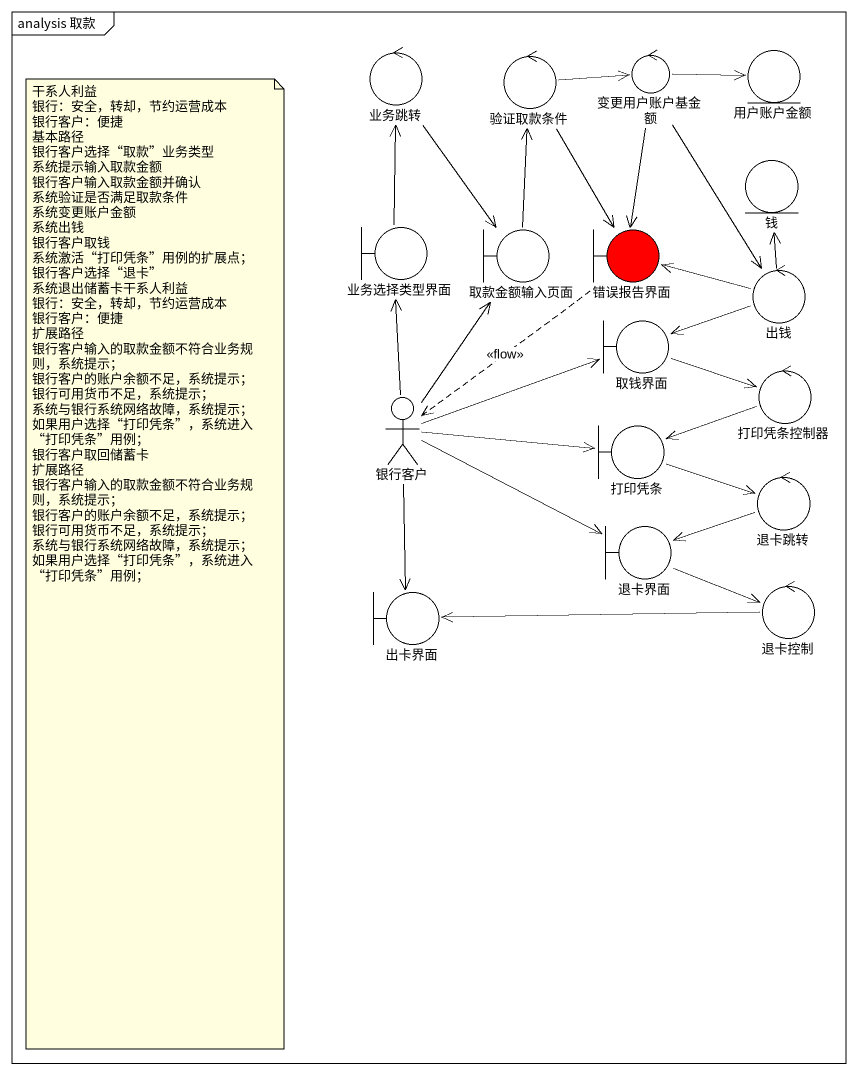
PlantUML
@startuml
mainframe analysis 取款
control 业务跳转
control 验证取款条件
control 变更用户账户基金额
entity 用户账户金额
entity 钱
boundary 业务选择类型界面
boundary 取款金额输入页面
boundary 错误报告界面 #FF0000
control 出钱
boundary 取钱界面
control 打印凭条控制器
actor 银行客户
boundary 打印凭条
control 退卡跳转
boundary 退卡界面
boundary 出卡界面
control 退卡控制
业务跳转 --> 取款金额输入页面
验证取款条件 -right-> 变更用户账户基金额
验证取款条件 --> 错误报告界面
变更用户账户基金额 -right-> 用户账户金额
变更用户账户基金额 --> 错误报告界面
变更用户账户基金额 --> 出钱
业务选择类型界面 -up-> 业务跳转
取款金额输入页面 -up-> 验证取款条件
错误报告界面 ..> 银行客户 : <<flow>>
出钱 -up-> 钱
出钱 -left-> 错误报告界面
出钱 -left-> 取钱界面
取钱界面 -right-> 打印凭条控制器
打印凭条控制器 -left-> 打印凭条
银行客户 -up-> 业务选择类型界面
银行客户 -up-> 取款金额输入页面
银行客户 -right-> 取钱界面
银行客户 -right-> 打印凭条
银行客户 -right-> 退卡界面
银行客户 --> 出卡界面
打印凭条 -right-> 退卡跳转
退卡跳转 -left-> 退卡界面
退卡界面 -right-> 退卡控制
退卡控制 -left-> 出卡界面
note as N1
  干系人利益
  银行：安全，转却，节约运营成本
  银行客户：便捷
  基本路径
  银行客户选择“取款”业务类型
  系统提示输入取款金额
  银行客户输入取款金额并确认
  系统验证是否满足取款条件
  系统变更账户金额
  系统出钱
  银行客户取钱
  系统激活“打印凭条”用例的扩展点；
  银行客户选择“退卡”
  系统退出储蓄卡干系人利益
  银行：安全，转却，节约运营成本
  银行客户：便捷
  扩展路径
  银行客户输入的取款金额不符合业务规则，系统提示；
  银行客户的账户余额不足，系统提示；
  银行可用货币不足，系统提示；
  系统与银行系统网络故障，系统提示；
  如果用户选择“打印凭条”，系统进入“打印凭条”用例；
  银行客户取回储蓄卡
  扩展路径
  银行客户输入的取款金额不符合业务规则，系统提示；
  银行客户的账户余额不足，系统提示；
  银行可用货币不足，系统提示；
  系统与银行系统网络故障，系统提示；
  如果用户选择“打印凭条”，系统进入“打印凭条”用例；
end note
@enduml
